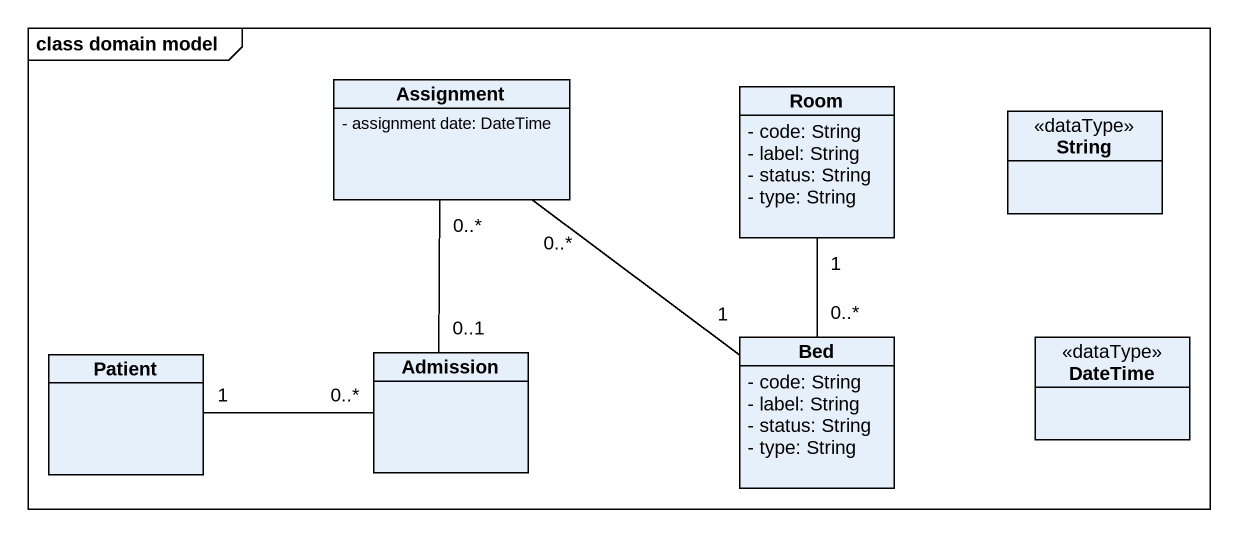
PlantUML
@startuml
mainframe class domain model
hide circle
hide empty members
skinparam classAttributeIconSize 0
class Assignment {
  - assignment date: DateTime
}
class Room {
  - code: String
  - label: String
  - status: String
  - type: String
}
class String <<dataType>>
class Bed {
  - code: String
  - label: String
  - status: String
  - type: String
}
class DateTime <<dataType>>
class Patient
class Admission
Assignment "0..*" -- "1" Bed
Assignment "0..*" -- "0..1" Admission
Room "1" -- "0..*" Bed
Patient "1" -right- "0..*" Admission
@enduml
